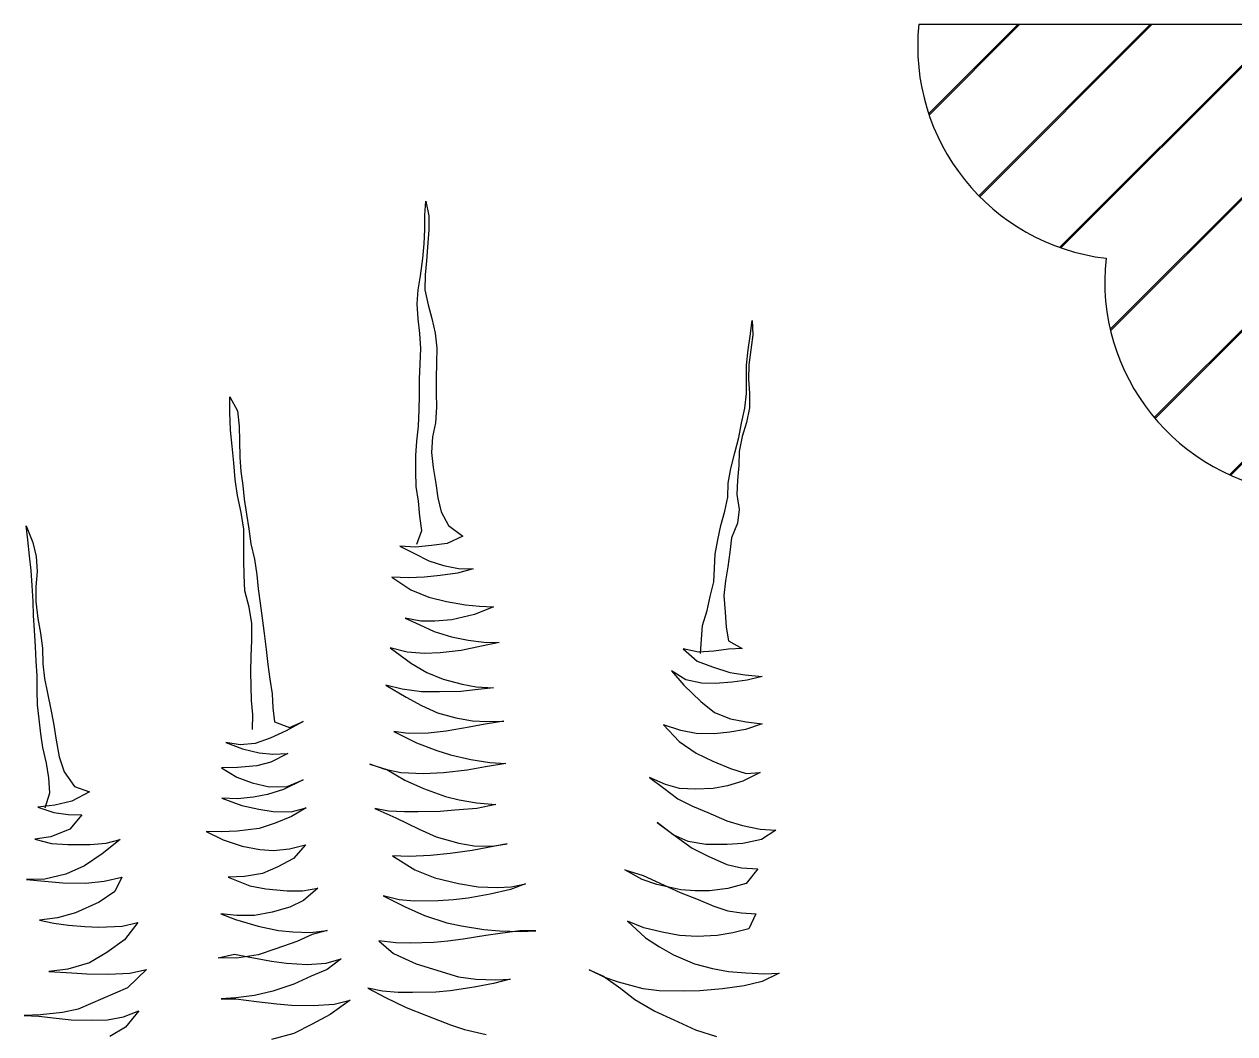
# Model space of a CAD drawing. Header units: inches. Extents: x 0.9 to 45.9, y 0.4 to 30.4.
# Drawn here: x 20.6415 to 20.9002, y 24.7994 to 25.0152 of the extents above; entities that cross this region are included whole.
import ezdxf

# ---------------------------------------------------------------- set-up
doc = ezdxf.new("R2010")
doc.units = ezdxf.units.IN
doc.header["$MEASUREMENT"] = 0
doc.linetypes.add('CONTINUA', pattern=[0])
doc.layers.add('MUROS', color=9, linetype='Continuous')
doc.layers.add('Vegetación', color=3, linetype='CONTINUA')

# ---------------------------------------------------------------- blocks, each defined once
blk = doc.blocks.new('Planta_000A')
at = {"layer": 'Vegetación', "linetype": 'Continuous'}
for p, q in [((399.2171229991501, 197.5952502983577), (399.2160444121483, 197.5899772053576)), ((399.2174825281502, 197.5902168913576), (399.2171229991501, 197.5952502983577)), ((399.2160444121483, 197.5899772053576), (399.2160444121483, 197.5848239553574)), ((399.2174825281502, 197.5849437983574), (399.2174825281502, 197.5902168913576)), ((399.2160444121483, 197.5848239553574), (399.2165237841502, 197.5785921183573)), ((399.2177222141502, 197.5797905483573), (399.2174825281502, 197.5849437983574)), ((399.2182015861502, 197.5743976133576), (399.2177222141502, 197.5797905483573)), ((399.2165237841502, 197.5785921183573), (399.2168833131501, 197.5735587113572)), ((399.2168833131501, 197.5735587113572), (399.2173626851502, 197.5685253053575)), ((399.2190404871501, 197.5681657763575), (399.2182015861502, 197.5743976133576)), ((399.2173626851502, 197.5685253053575), (399.2174825281502, 197.5630125263574)), ((399.2198793891487, 197.5630125263574), (399.2190404871501, 197.5681657763575)), ((399.2174825281502, 197.5630125263574), (399.2162840981483, 197.5576195903571)), ((399.2202389181487, 197.5579791193572), (399.2198793891487, 197.5630125263574)), ((399.2162840981483, 197.5576195903571), (399.2149658251485, 197.5525861833571)), ((399.2198793891487, 197.5524663403571), (399.2202389181487, 197.5579791193572)), ((399.0984784111489, 197.5518671253571), (399.098238725149, 197.546713875357)), ((399.099197469149, 197.546234503357), (399.0984784111489, 197.5518671253571)), ((399.2149658251485, 197.5525861833571), (399.2137673951487, 197.5473130903569)), ((399.2192801741487, 197.5471932473569), (399.2198793891487, 197.5524663403571)), ((399.098238725149, 197.546713875357), (399.098957783149, 197.5412010963568)), ((399.0999165271489, 197.5412010963568), (399.099197469149, 197.546234503357)), ((399.2137673951487, 197.5473130903569), (399.2131681801486, 197.5418003113568)), ((399.2189206441502, 197.5416804683568), (399.2192801741487, 197.5471932473569)), ((399.098957783149, 197.5412010963568), (399.0996768411489, 197.5358081603566)), ((399.1005157421489, 197.5356883173567), (399.0999165271489, 197.5412010963568)), ((399.2131681801486, 197.5418003113568), (399.2132880231487, 197.5365272193571)), ((399.2191603311487, 197.5360478463567), (399.2189206441502, 197.5416804683568)), ((399.0996768411489, 197.5358081603566), (399.099796684149, 197.530535068357)), ((399.1005157421489, 197.530654911357), (399.1005157421489, 197.5356883173567)), ((399.2132880231487, 197.5365272193571), (399.2134078661486, 197.530774754357)), ((399.2194000171486, 197.530535068357), (399.2191603311487, 197.5360478463567)), ((399.099796684149, 197.530535068357), (399.099437155149, 197.5253818183568)), ((399.1005157421489, 197.5253818183568), (399.1005157421489, 197.530654911357)), ((399.2134078661486, 197.530774754357), (399.2134078661486, 197.5255016613568)), ((399.2194000171486, 197.5246627603569), (399.2194000171486, 197.530535068357)), ((399.099437155149, 197.5253818183568), (399.099437155149, 197.5201087253566)), ((399.1011149571489, 197.5199888823566), (399.1005157421489, 197.5253818183568)), ((399.2134078661486, 197.5255016613568), (399.2132880231487, 197.5203484113567)), ((399.2195198601487, 197.5193896673566), (399.2194000171486, 197.5246627603569)), ((399.2884295951492, 197.5241833883569), (399.2856732061493, 197.5190301383568)), ((399.2884295951492, 197.5185507663568), (399.2884295951492, 197.5241833883569)), ((399.099437155149, 197.5201087253566), (399.1005157421489, 197.5148356323584)), ((399.1023133871488, 197.5145959463584), (399.1011149571489, 197.5199888823566)), ((399.2132880231487, 197.5203484113567), (399.2136475521486, 197.5147157893584)), ((399.2197595461487, 197.5135173593584), (399.2195198601487, 197.5193896673566)), ((399.2856732061493, 197.5190301383568), (399.2850739911494, 197.5135173593584)), ((399.2881899091492, 197.5119594003567), (399.2884295951492, 197.5185507663568)), ((399.1005157421489, 197.5148356323584), (399.1020737011488, 197.5096823823582)), ((399.1032721311487, 197.5093228533582), (399.1023133871488, 197.5145959463584)), ((399.2136475521486, 197.5147157893584), (399.2147261391485, 197.5095625393582)), ((399.2203587611486, 197.5080045803583), (399.2197595461487, 197.5135173593584)), ((399.2850739911494, 197.5135173593584), (399.2849541481493, 197.5081244233583)), ((399.1020737011488, 197.5096823823582), (399.1031522881486, 197.5042894473567)), ((399.1047102481491, 197.5038100743581), (399.1032721311487, 197.5093228533582)), ((399.2147261391485, 197.5095625393582), (399.2150856681485, 197.5039299173581)), ((399.2875906941492, 197.5062069353583), (399.2881899091492, 197.5119594003567)), ((399.2208381331487, 197.5028513303582), (399.2203587611486, 197.5080045803583)), ((399.2849541481493, 197.5081244233583), (399.2848343051494, 197.5021322723581)), ((399.2869914791493, 197.5000949413583), (399.2875906941492, 197.5062069353583)), ((399.1031522881486, 197.5042894473567), (399.1032721311487, 197.4991361973584)), ((399.106268207149, 197.4980576103584), (399.1047102481491, 197.5038100743581)), ((399.2150856681485, 197.5039299173581), (399.2144864531487, 197.4984171393584)), ((399.2208381331487, 197.4969790223581), (399.2208381331487, 197.5028513303582)), ((399.2848343051494, 197.5021322723581), (399.2844747761493, 197.4969790223581)), ((399.2865121071493, 197.4941027903582), (399.2869914791493, 197.5000949413583)), ((399.1032721311487, 197.4991361973584), (399.1037515031487, 197.4938631043583)), ((399.1072269511489, 197.4927845173583), (399.106268207149, 197.4980576103584)), ((399.2144864531487, 197.4984171393584), (399.2135277091487, 197.4926646743583)), ((399.2207182901486, 197.4914662433578), (399.2208381331487, 197.4969790223581)), ((399.2844747761493, 197.4969790223581), (399.2837557181495, 197.4919456163584)), ((399.1037515031487, 197.4938631043583), (399.1039911891487, 197.4885900113581)), ((399.107346794149, 197.4876312673582), (399.1072269511489, 197.4927845173583)), ((399.2135277091487, 197.4926646743583), (399.2128086511486, 197.4873915813582)), ((399.2197595461487, 197.4861931513583), (399.2207182901486, 197.4914662433578)), ((399.2837557181495, 197.4919456163584), (399.2831565031495, 197.4869122093581)), ((399.2856732061493, 197.488230482358), (399.2865121071493, 197.4941027903582)), ((399.1039911891487, 197.4885900113581), (399.1031522881486, 197.483197075358)), ((399.1084253811489, 197.482597860358), (399.107346794149, 197.4876312673582)), ((399.2128086511486, 197.4873915813582), (399.2116102201501, 197.482358174358)), ((399.2831565031495, 197.4869122093581), (399.2823176011492, 197.4815192733581)), ((399.2843549331494, 197.482118488358), (399.2856732061493, 197.488230482358)), ((399.1031522881486, 197.483197075358), (399.1037515031487, 197.4781636683578)), ((399.1098634971488, 197.4773247673579), (399.1084253811489, 197.482597860358)), ((399.2192801741487, 197.4806803723581), (399.2197595461487, 197.4861931513583)), ((399.1037515031487, 197.4781636683578), (399.106028521149, 197.4728905763581)), ((399.2116102201501, 197.482358174358), (399.2088538311502, 197.4773247673579)), ((399.2185611151501, 197.475527122358), (399.2192801741487, 197.4806803723581)), ((399.2823176011492, 197.4815192733581), (399.2814787001491, 197.4761263373579)), ((399.2833961891495, 197.4760064943579), (399.2843549331494, 197.482118488358)), ((399.1109420841488, 197.4721715173576), (399.1098634971488, 197.4773247673579)), ((399.2088538311502, 197.4773247673579), (399.2037005811501, 197.4734897913581)), ((399.220373136149, 197.4705091543578), (399.2185611151501, 197.475527122358)), ((399.2814787001491, 197.4761263373579), (399.2807596421492, 197.4706135583578)), ((399.2832763461495, 197.4700143433578), (399.2833961891495, 197.4760064943579)), ((399.3624925811484, 197.4772049243579), (399.3600957211486, 197.4712127733578)), ((399.3618933661485, 197.4721715173576), (399.3624925811484, 197.4772049243579)), ((399.106028521149, 197.4728905763581), (399.106627736149, 197.467617483358)), ((399.1119008291491, 197.466898425358), (399.1109420841488, 197.4721715173576)), ((399.2037005811501, 197.4734897913581), (399.2093332031501, 197.4707334013578)), ((399.2093332031501, 197.4707334013578), (399.2150856681485, 197.4700143433578)), ((399.2150856681485, 197.4700143433578), (399.2209579761486, 197.4694151283579)), ((399.2209579761486, 197.4694151283579), (399.2265905981487, 197.4697746573579)), ((399.2265905981487, 197.4697746573579), (399.2213175051487, 197.467138111358)), ((399.2807596421492, 197.4706135583578), (399.2794413691493, 197.4651007793577)), ((399.2832763461495, 197.4647412503577), (399.2832763461495, 197.4700143433578)), ((399.3600957211486, 197.4712127733578), (399.35889729015, 197.4660595233576)), ((399.3612941511485, 197.466299210358), (399.3618933661485, 197.4721715173576)), ((399.106627736149, 197.467617483358), (399.107346794149, 197.4623443903578)), ((399.1121405151492, 197.4618650183579), (399.1119008291491, 197.466898425358)), ((399.2213175051487, 197.467138111358), (399.2160444121483, 197.4645015643577)), ((399.2794413691493, 197.4651007793577), (399.2786024681494, 197.4593483143576)), ((399.35889729015, 197.4660595233576), (399.3585377611501, 197.4605467453579)), ((399.3606949361486, 197.4610261173579), (399.3612941511485, 197.466299210358)), ((399.107346794149, 197.4623443903578), (399.1081856951488, 197.4571911403577)), ((399.1123802011492, 197.4568316113577), (399.1121405151492, 197.4618650183579)), ((399.20525854015, 197.4617451753579), (399.1999854471499, 197.4616253323579)), ((399.1999854471499, 197.4616253323579), (399.20561806915, 197.459947530358)), ((399.2107713191502, 197.4628237623578), (399.20525854015, 197.4617451753579)), ((399.2160444121483, 197.4645015643577), (399.2107713191502, 197.4628237623578)), ((399.2831565031495, 197.4592284713576), (399.2832763461495, 197.4647412503577)), ((399.3585377611501, 197.4605467453579), (399.3590171341486, 197.4550339663578)), ((399.3603354071486, 197.4555133383578), (399.3606949361486, 197.4610261173579)), ((399.1081856951488, 197.4571911403577), (399.1087849101489, 197.4519180473576)), ((399.1136984741491, 197.4515585183576), (399.1123802011492, 197.4568316113577)), ((399.20561806915, 197.459947530358), (399.2119697491502, 197.4591086283576)), ((399.2119697491502, 197.4591086283576), (399.2176023711502, 197.4585094133576)), ((399.2176023711502, 197.4585094133576), (399.2234746791485, 197.4582697273575)), ((399.2294668301486, 197.4585094133576), (399.2226357781485, 197.4539553793579)), ((399.2234746791485, 197.4582697273575), (399.2294668301486, 197.4585094133576)), ((399.2786024681494, 197.4593483143576), (399.2781230961493, 197.4543149083578)), ((399.2829168171495, 197.4535958503579), (399.2831565031495, 197.4592284713576)), ((399.1087849101489, 197.4519180473576), (399.1083055381489, 197.4458060533575)), ((399.2226357781485, 197.4539553793579), (399.2160444121483, 197.4513188323576)), ((399.2781230961493, 197.4543149083578), (399.2774040381493, 197.4490418153577)), ((399.2813588571491, 197.4476036993578), (399.2829168171495, 197.4535958503579)), ((399.3590171341486, 197.4550339663578), (399.3590171341486, 197.4496410303577)), ((399.3599758781486, 197.4496410303577), (399.3603354071486, 197.4555133383578)), ((399.114777061149, 197.4464052683574), (399.1136984741491, 197.4515585183576)), ((399.1975885871499, 197.4479632283578), (399.1925551801498, 197.4477235423578)), ((399.1925551801498, 197.4477235423578), (399.1993862321499, 197.4449671523575)), ((399.2027418371502, 197.4484426003577), (399.1975885871499, 197.4479632283578)), ((399.2095728891501, 197.4496410303577), (399.2027418371502, 197.4484426003577)), ((399.2160444121483, 197.4513188323576), (399.2095728891501, 197.4496410303577)), ((399.2774040381493, 197.4490418153577), (399.2766849801494, 197.4436488793576)), ((399.2804001131492, 197.4417313913576), (399.2813588571491, 197.4476036993578)), ((399.3590171341486, 197.4496410303577), (399.3582980751502, 197.4435290363576)), ((399.3598560351486, 197.4446076233575), (399.3599758781486, 197.4496410303577)), ((399.1083055381489, 197.4458060533575), (399.1079460091489, 197.4404131173573)), ((399.1165747061489, 197.4410123333577), (399.114777061149, 197.4464052683574)), ((399.1993862321499, 197.4449671523575), (399.2076554011486, 197.4430496643576)), ((399.2076554011486, 197.4430496643576), (399.2138872381486, 197.4425702923576)), ((399.2189206441502, 197.4425702923576), (399.2246731091502, 197.4436488793576)), ((399.2246731091502, 197.4436488793576), (399.2192801741487, 197.4412520193576)), ((399.2766849801494, 197.4436488793576), (399.275965921149, 197.4380162573575)), ((399.3582980751502, 197.4435290363576), (399.3573393311501, 197.4381361003574)), ((399.3594965061486, 197.4392146873574), (399.3598560351486, 197.4446076233575)), ((399.1079460091489, 197.4404131173573), (399.107107108149, 197.4353797113576)), ((399.1169342351488, 197.4359789263576), (399.1165747061489, 197.4410123333577)), ((399.2141269241486, 197.4387353153574), (399.2077752441485, 197.4368178273575)), ((399.2138872381486, 197.4425702923576), (399.2189206441502, 197.4425702923576)), ((399.2192801741487, 197.4412520193576), (399.2141269241486, 197.4387353153574)), ((399.2804001131492, 197.4354995543576), (399.2804001131492, 197.4417313913576)), ((399.3591369771487, 197.4333423793573), (399.3594965061486, 197.4392146873574)), ((399.107107108149, 197.4353797113576), (399.1020737011488, 197.4326233213573)), ((399.1172937641488, 197.4308256763574), (399.1169342351488, 197.4359789263576)), ((399.1960306281501, 197.4349003393576), (399.19051784915, 197.4347804963576)), ((399.19051784915, 197.4347804963576), (399.19686952915, 197.4334622223573)), ((399.2017830931502, 197.4356193973576), (399.1960306281501, 197.4349003393576)), ((399.2077752441485, 197.4368178273575), (399.2017830931502, 197.4356193973576)), ((399.275965921149, 197.4380162573575), (399.2752468631491, 197.4322637923573)), ((399.2806397991492, 197.4298669323574), (399.2804001131492, 197.4354995543576)), ((399.3573393311501, 197.4381361003574), (399.3566202731483, 197.4327431643573)), ((399.1020737011488, 197.4326233213573), (399.107107108149, 197.4323836353573)), ((399.107107108149, 197.4323836353573), (399.1123802011492, 197.4316645773574)), ((399.1123802011492, 197.4316645773574), (399.1180128231492, 197.4313050483574)), ((399.1180128231492, 197.4313050483574), (399.1235256011489, 197.4325034783573)), ((399.1235256011489, 197.4325034783573), (399.1184921951491, 197.4279494433572)), ((399.19686952915, 197.4334622223573), (399.2042997961501, 197.4319042633574)), ((399.2042997961501, 197.4319042633574), (399.2119697491502, 197.4310653623574)), ((399.2119697491502, 197.4310653623574), (399.2176023711502, 197.4308256763574)), ((399.2176023711502, 197.4308256763574), (399.2239540511484, 197.4313050483574)), ((399.2300660451485, 197.4328630073573), (399.2223960921485, 197.4271105423572)), ((399.2239540511484, 197.4313050483574), (399.2300660451485, 197.4328630073573)), ((399.2752468631491, 197.4322637923573), (399.2746476481491, 197.4267510133572)), ((399.2807596421492, 197.4241144673574), (399.2806397991492, 197.4298669323574)), ((399.3566202731483, 197.4327431643573), (399.3563805871484, 197.4269906993572)), ((399.35889729015, 197.4279494433572), (399.3591369771487, 197.4333423793573)), ((399.1128595731492, 197.4259121123573), (399.106627736149, 197.4238747813574)), ((399.1184921951491, 197.4279494433572), (399.1128595731492, 197.4259121123573)), ((399.2223960921485, 197.4271105423572), (399.2167634701502, 197.4238747813574)), ((399.2746476481491, 197.4267510133572), (399.2739285901492, 197.4214779203571)), ((399.3563805871484, 197.4269906993572), (399.3557813721484, 197.4217176073575)), ((399.3585377611501, 197.4226763513574), (399.35889729015, 197.4279494433572)), ((399.1009951141489, 197.4230358803574), (399.0947632771488, 197.4224366653574)), ((399.0947632771488, 197.4224366653574), (399.1002760561489, 197.4211183913571)), ((399.1002760561489, 197.4211183913571), (399.1057888351492, 197.4203993333571)), ((399.106627736149, 197.4238747813574), (399.1009951141489, 197.4230358803574)), ((399.1169342351488, 197.4200398043572), (399.122566857149, 197.4212382343571)), ((399.122566857149, 197.4212382343571), (399.1278399501492, 197.4244739963573)), ((399.1278399501492, 197.4244739963573), (399.1232859151489, 197.4193207463572)), ((399.2108911621501, 197.4214779203571), (399.2039402671501, 197.4196802753571)), ((399.2167634701502, 197.4238747813574), (399.2108911621501, 197.4214779203571)), ((399.2739285901492, 197.4214779203571), (399.2730896891492, 197.4160849853574)), ((399.2806397991492, 197.4188413743572), (399.2807596421492, 197.4241144673574)), ((399.3557813721484, 197.4217176073575), (399.3547027851484, 197.4163246713574)), ((399.3585377611501, 197.4172834153573), (399.3585377611501, 197.4226763513574)), ((399.1057888351492, 197.4203993333571), (399.1119008291491, 197.4199199613572)), ((399.1119008291491, 197.4199199613572), (399.1169342351488, 197.4200398043572)), ((399.1232859151489, 197.4193207463572), (399.1171739211488, 197.4133285953571)), ((399.1987870171499, 197.4186016883572), (399.1925551801498, 197.4182421593573)), ((399.1925551801498, 197.4182421593573), (399.19806795915, 197.4176429443573)), ((399.19806795915, 197.4176429443573), (399.2044196391502, 197.4169238863573)), ((399.2039402671501, 197.4196802753571), (399.1987870171499, 197.4186016883572)), ((399.2044196391502, 197.4169238863573), (399.2122094351502, 197.4168040433573)), ((399.2122094351502, 197.4168040433573), (399.2186809581501, 197.4168040433573)), ((399.2186809581501, 197.4168040433573), (399.2257516971489, 197.4177627873573)), ((399.2317438471484, 197.4193207463572), (399.2243135801502, 197.414886554357)), ((399.2257516971489, 197.4177627873573), (399.2317438471484, 197.4193207463572)), ((399.2805199561492, 197.4136881243571), (399.2806397991492, 197.4188413743572)), ((399.35841791815, 197.4121301653572), (399.3585377611501, 197.4172834153573)), ((399.1171739211488, 197.4133285953571), (399.1121405151492, 197.4093737763573)), ((399.2243135801502, 197.414886554357), (399.2186809581501, 197.4118904793572)), ((399.2730896891492, 197.4160849853574), (399.2727301601491, 197.4110515783572)), ((399.2800405841492, 197.4086547173569), (399.2805199561492, 197.4136881243571)), ((399.3547027851484, 197.4163246713574), (399.3535043551485, 197.4104523633572)), ((399.3578187031501, 197.406857072357), (399.35841791815, 197.4121301653572)), ((399.1121405151492, 197.4093737763573), (399.106388050149, 197.406976915357)), ((399.2129284941486, 197.4092539333573), (399.20621728415, 197.407336444357)), ((399.2186809581501, 197.4118904793572), (399.2129284941486, 197.4092539333573)), ((399.2727301601491, 197.4110515783572), (399.2721309451492, 197.4058983283571)), ((399.2801604271492, 197.4031419393572), (399.2800405841492, 197.4086547173569)), ((399.3535043551485, 197.4104523633572), (399.35254561015, 197.405418956357)), ((399.1006355851488, 197.4058983283571), (399.0948831201488, 197.4051792703571)), ((399.0948831201488, 197.4051792703571), (399.100875271149, 197.4031419393572)), ((399.106388050149, 197.406976915357), (399.1006355851488, 197.4058983283571)), ((399.1243645031494, 197.4027824103571), (399.1307161831493, 197.4048197413571)), ((399.1307161831493, 197.4048197413571), (399.1249637181493, 197.398827590357)), ((399.1949520411501, 197.4060181713571), (399.1887202041502, 197.4061380143571)), ((399.1887202041502, 197.4061380143571), (399.1955512561501, 197.4050594273571)), ((399.2002251341485, 197.4062578573571), (399.1949520411501, 197.4060181713571)), ((399.1955512561501, 197.4050594273571), (399.2014235641502, 197.4039808403571)), ((399.20621728415, 197.407336444357), (399.2002251341485, 197.4062578573571)), ((399.2014235641502, 197.4039808403571), (399.2096927321502, 197.4025427243573)), ((399.2667380091491, 197.4038609973572), (399.2617046021489, 197.4060181713571)), ((399.2617046021489, 197.4060181713571), (399.267936439149, 197.4026625673571)), ((399.2721309451492, 197.4058983283571), (399.2667380091491, 197.4038609973572)), ((399.35254561015, 197.405418956357), (399.35158686615, 197.3993069623569)), ((399.3572194881501, 197.4015839793569), (399.3578187031501, 197.406857072357)), ((399.100875271149, 197.4031419393572), (399.106627736149, 197.4021831943568)), ((399.106627736149, 197.4021831943568), (399.1122603581491, 197.4015839793569)), ((399.1122603581491, 197.4015839793569), (399.1188517241492, 197.4017038223569)), ((399.1188517241492, 197.4017038223569), (399.1243645031494, 197.4027824103571)), ((399.1249637181493, 197.398827590357), (399.1188517241492, 197.3945132413568)), ((399.2096927321502, 197.4025427243573), (399.2162840981483, 197.4018236653569)), ((399.2162840981483, 197.4018236653569), (399.2235945221485, 197.4017038223569)), ((399.2287477721486, 197.4024228803568), (399.2204786041487, 197.3983482183571)), ((399.2235945221485, 197.4017038223569), (399.2287477721486, 197.4024228803568)), ((399.267936439149, 197.4026625673571), (399.2738087471492, 197.400026020357)), ((399.2738087471492, 197.400026020357), (399.2792016831493, 197.3981085323571)), ((399.35158686615, 197.3993069623569), (399.35050827915, 197.3931949683569)), ((399.3563805871484, 197.3965505733572), (399.3572194881501, 197.4015839793569)), ((399.1188517241492, 197.3945132413568), (399.1127397301491, 197.391637009357)), ((399.2131681801486, 197.3954719853568), (399.2081347731485, 197.3939140263569)), ((399.2204786041487, 197.3983482183571), (399.2131681801486, 197.3954719853568)), ((399.2727301601491, 197.3941537123569), (399.2673372241491, 197.3943933983568)), ((399.2673372241491, 197.3943933983568), (399.2735690611492, 197.391277480357)), ((399.2777635671493, 197.3946330843568), (399.2727301601491, 197.3941537123569)), ((399.2838755611495, 197.3960712003568), (399.2777635671493, 197.3946330843568)), ((399.2792016831493, 197.3981085323571), (399.2847144621493, 197.3975093173571)), ((399.2898677121497, 197.398468061357), (399.2838755611495, 197.3960712003568)), ((399.2847144621493, 197.3975093173571), (399.2898677121497, 197.398468061357)), ((399.3550623141485, 197.3909179513571), (399.3563805871484, 197.3965505733572)), ((399.1127397301491, 197.391637009357), (399.106388050149, 197.3890004623567)), ((399.1938734541502, 197.391157637357), (399.1880011461502, 197.390798108357)), ((399.1880011461502, 197.390798108357), (399.1954314131501, 197.3895996773567)), ((399.2008243491484, 197.392236224357), (399.1938734541502, 197.391157637357)), ((399.2081347731485, 197.3939140263569), (399.2008243491484, 197.392236224357)), ((399.2374963121486, 197.3905584223571), (399.2313843181485, 197.3886409333567)), ((399.2319835341488, 197.3886409333567), (399.2374963121486, 197.3905584223571)), ((399.2735690611492, 197.391277480357), (399.2786024681494, 197.3899592073571)), ((399.35050827915, 197.3931949683569), (399.3487106341484, 197.3878020323568)), ((399.3542234131485, 197.3855250153569), (399.3550623141485, 197.3909179513571)), ((399.1006355851488, 197.3870829743568), (399.0956021781486, 197.3874425033568)), ((399.0956021781486, 197.3874425033568), (399.1018340151488, 197.384326585357)), ((399.106388050149, 197.3890004623567), (399.1006355851488, 197.3870829743568)), ((399.129997124149, 197.3831281543565), (399.1357495891491, 197.3856448583569)), ((399.1357495891491, 197.3856448583569), (399.1305963401494, 197.3818098813567)), ((399.1954314131501, 197.3895996773567), (399.2021426221502, 197.3884012473567)), ((399.2021426221502, 197.3884012473567), (399.2107713191502, 197.3873226603568)), ((399.2107713191502, 197.3873226603568), (399.2179619001502, 197.3869631313568)), ((399.2179619001502, 197.3869631313568), (399.2262310691487, 197.3873226603568)), ((399.2313843181485, 197.3886409333567), (399.2247929521502, 197.3846861143569)), ((399.2262310691487, 197.3873226603568), (399.2319835341488, 197.3886409333567)), ((399.2786024681494, 197.3899592073571), (399.2856732061493, 197.3893599913567)), ((399.2859128921493, 197.3857647013569), (399.2802802701491, 197.383727370357)), ((399.2856732061493, 197.3893599913567), (399.2914256711495, 197.3892401483567)), ((399.2914256711495, 197.3892401483567), (399.2859128921493, 197.3857647013569)), ((399.3487106341484, 197.3878020323568), (399.3448756571499, 197.3824090963566)), ((399.1018340151488, 197.384326585357), (399.1074666371489, 197.3826487823566)), ((399.1074666371489, 197.3826487823566), (399.1126198871492, 197.3816900383567)), ((399.1126198871492, 197.3816900383567), (399.1190914101492, 197.3814503523567)), ((399.1190914101492, 197.3814503523567), (399.1248438751493, 197.3816900383567)), ((399.1248438751493, 197.3816900383567), (399.129997124149, 197.3831281543565)), ((399.1305963401494, 197.3818098813567), (399.1254430901491, 197.3779749053569)), ((399.2179619001502, 197.3816900383567), (399.2100522611502, 197.3788138063568)), ((399.2247929521502, 197.3846861143569), (399.2179619001502, 197.3816900383567)), ((399.2675769101492, 197.3824090963566), (399.2617046021489, 197.3848059573569)), ((399.2617046021489, 197.3848059573569), (399.268895183149, 197.3813305093567)), ((399.2741682761491, 197.3822892533567), (399.2675769101492, 197.3824090963566)), ((399.268895183149, 197.3813305093567), (399.2747674911491, 197.3795328643568)), ((399.2802802701491, 197.383727370357), (399.2741682761491, 197.3822892533567)), ((399.3448756571499, 197.3824090963566), (399.3394827211498, 197.3804916083567)), ((399.3538638841485, 197.3801320793568), (399.3542234131485, 197.3855250153569)), ((399.1254430901491, 197.3779749053569), (399.1201699971491, 197.3752185153566)), ((399.20501885415, 197.3776153763569), (399.19866717415, 197.3764169453565)), ((399.2100522611502, 197.3788138063568), (399.20501885415, 197.3776153763569)), ((399.2747674911491, 197.3795328643568), (399.2798008981493, 197.3785741203569)), ((399.2798008981493, 197.3785741203569), (399.2856732061493, 197.3779749053569)), ((399.2913058281495, 197.3782145913569), (399.2841152471494, 197.3754582013566)), ((399.2856732061493, 197.3779749053569), (399.2913058281495, 197.3782145913569)), ((399.3394827211498, 197.3804916083567), (399.3458344011499, 197.3770161603565)), ((399.3458344011499, 197.3770161603565), (399.35206623815, 197.3755780443566)), ((399.3556113451498, 197.3746516613568), (399.3538638841485, 197.3801320793568)), ((399.114537375149, 197.3729414983568), (399.107706323149, 197.3699454223565)), ((399.1201699971491, 197.3752185153566), (399.114537375149, 197.3729414983568)), ((399.19866717415, 197.3764169453565), (399.1917162791498, 197.3758177303566)), ((399.1917162791498, 197.3758177303566), (399.1985473311499, 197.3743796143567)), ((399.1985473311499, 197.3743796143567), (399.2065768141487, 197.3737803993567)), ((399.2065768141487, 197.3737803993567), (399.2119697491502, 197.3733010273567)), ((399.2119697491502, 197.3733010273567), (399.2198793891487, 197.3731811843567)), ((399.2198793891487, 197.3731811843567), (399.2249127951502, 197.3731811843567)), ((399.2249127951502, 197.3731811843567), (399.2306652601484, 197.3734208703567)), ((399.2356986671487, 197.3743796143567), (399.2280287141486, 197.3710240103569)), ((399.2306652601484, 197.3734208703567), (399.2356986671487, 197.3743796143567)), ((399.2661387941491, 197.3731811843567), (399.260626015149, 197.3746193003566)), ((399.260626015149, 197.3746193003566), (399.2660189511491, 197.3715033823568)), ((399.2726103171492, 197.3733010273567), (399.2661387941491, 197.3731811843567)), ((399.2778834101494, 197.3741399283567), (399.2726103171492, 197.3733010273567)), ((399.2841152471494, 197.3754582013566), (399.2778834101494, 197.3741399283567)), ((399.3524257671499, 197.3729414983568), (399.3472725181484, 197.3722224403568)), ((399.35206623815, 197.3755780443566), (399.3582980751502, 197.3748589863566)), ((399.3582980751502, 197.3748589863566), (399.3524257671499, 197.3729414983568)), ((399.1019538581488, 197.3682676203566), (399.0956021781486, 197.3669493473567)), ((399.107706323149, 197.3699454223565), (399.1019538581488, 197.3682676203566)), ((399.1272407351491, 197.3647921733568), (399.1329932001493, 197.3693462073565)), ((399.1329932001493, 197.3693462073565), (399.1278399501492, 197.3653913883567)), ((399.2280287141486, 197.3710240103569), (399.2195198601487, 197.3669493473567)), ((399.2660189511491, 197.3715033823568), (399.2718912591493, 197.3691065213565)), ((399.2718912591493, 197.3691065213565), (399.2777635671493, 197.3671890333566)), ((399.3472725181484, 197.3722224403568), (399.3422391111502, 197.3721025973567)), ((399.3422391111502, 197.3721025973567), (399.3466733031485, 197.3669493473567)), ((399.0956021781486, 197.3669493473567), (399.0898497131486, 197.3664699753566)), ((399.0898497131486, 197.3664699753566), (399.0951228061488, 197.3631143703564)), ((399.1278399501492, 197.3653913883567), (399.1202898401492, 197.3599984523566)), ((399.121727956149, 197.3623953123565), (399.1272407351491, 197.3647921733568)), ((399.2134078661486, 197.3640731143564), (399.2051386971499, 197.3617960973565)), ((399.2195198601487, 197.3669493473567), (399.2134078661486, 197.3640731143564)), ((399.2777635671493, 197.3671890333566), (399.2857930491494, 197.3661104463566)), ((399.2857930491494, 197.3661104463566), (399.2915455141494, 197.3658707603567)), ((399.2970582931496, 197.3659906033567), (399.2908264561496, 197.3629945273564)), ((399.2915455141494, 197.3658707603567), (399.2970582931496, 197.3659906033567)), ((399.3466733031485, 197.3669493473567), (399.3535043551485, 197.3640731143564)), ((399.3535043551485, 197.3640731143564), (399.3593766631486, 197.3632342133564)), ((399.0951228061488, 197.3631143703564), (399.1018340151488, 197.3616762543565)), ((399.1018340151488, 197.3616762543565), (399.1075864801488, 197.3613167253565)), ((399.1075864801488, 197.3613167253565), (399.1152564331489, 197.3613167253565)), ((399.1202898401492, 197.3599984523566), (399.114417532149, 197.3571222193563)), ((399.1152564331489, 197.3613167253565), (399.121727956149, 197.3623953123565)), ((399.1929147091497, 197.3607175103565), (399.1875217741502, 197.3615564113565)), ((399.1875217741502, 197.3615564113565), (399.1945925121502, 197.3602381383566)), ((399.1995060751498, 197.3608373533565), (399.1929147091497, 197.3607175103565)), ((399.1945925121502, 197.3602381383566), (399.2003449771485, 197.3591595513567)), ((399.2051386971499, 197.3617960973565), (399.1995060751498, 197.3608373533565)), ((399.2667380091491, 197.3597587663565), (399.260865701149, 197.3611968823565)), ((399.260865701149, 197.3611968823565), (399.2652998931492, 197.3561634753564)), ((399.2724904741491, 197.3591595513567), (399.2667380091491, 197.3597587663565)), ((399.2775238811494, 197.3595190803566), (399.2724904741491, 197.3591595513567)), ((399.2839954041494, 197.3607175103565), (399.2775238811494, 197.3595190803566)), ((399.2908264561496, 197.3629945273564), (399.2839954041494, 197.3607175103565)), ((399.3333707271497, 197.3617960973565), (399.32833732115, 197.3631143703564)), ((399.32833732115, 197.3631143703564), (399.3348088441502, 197.3579611203581)), ((399.3392430351498, 197.3613167253565), (399.3333707271497, 197.3617960973565)), ((399.3473923611484, 197.3613167253565), (399.3392430351498, 197.3613167253565)), ((399.3532646691485, 197.3616762543565), (399.3473923611484, 197.3613167253565)), ((399.3593766631486, 197.3632342133564), (399.3532646691485, 197.3616762543565)), ((399.114417532149, 197.3571222193563), (399.107706323149, 197.3540063013565)), ((399.2003449771485, 197.3591595513567), (399.2082546161484, 197.3580809643567)), ((399.2082546161484, 197.3580809643567), (399.2154451971485, 197.3573619053563)), ((399.2154451971485, 197.3573619053563), (399.2232349931485, 197.3570023763563)), ((399.2292271441487, 197.3572420623563), (399.2211976621486, 197.3520888133566)), ((399.2232349931485, 197.3570023763563), (399.2292271441487, 197.3572420623563)), ((399.2652998931492, 197.3561634753564), (399.2709325151493, 197.3531674003566)), ((399.3348088441502, 197.3579611203581), (399.3412803671483, 197.3535269293565)), ((399.1023133871488, 197.3528078713566), (399.0964410791487, 197.3524483423566)), ((399.0964410791487, 197.3524483423566), (399.1006355851488, 197.3471752493565)), ((399.107706323149, 197.3540063013565), (399.1023133871488, 197.3528078713566)), ((399.1447378161495, 197.3520888133566), (399.1381464501494, 197.3500514813563)), ((399.1385059791494, 197.3486133653564), (399.1447378161495, 197.3520888133566)), ((399.2211976621486, 197.3520888133566), (399.2138872381486, 197.3492125803563)), ((399.2709325151493, 197.3531674003566), (399.2765651371493, 197.3507705393581)), ((399.2765651371493, 197.3507705393581), (399.2830366601495, 197.3496919523563)), ((399.3412803671483, 197.3535269293565), (399.3481114191484, 197.3505308533581)), ((399.3481114191484, 197.3505308533581), (399.3556615291484, 197.3487332083563)), ((399.1006355851488, 197.3471752493565), (399.107346794149, 197.3452577603579)), ((399.1243645031494, 197.344778388358), (399.1331130431492, 197.3468157203565)), ((399.1304764971493, 197.3465760343565), (399.1246041891493, 197.343819644358)), ((399.1381464501494, 197.3500514813563), (399.1304764971493, 197.3465760343565)), ((399.1331130431492, 197.3468157203565), (399.1385059791494, 197.3486133653564)), ((399.1860836571498, 197.3458569763565), (399.1809304081501, 197.3470554063565)), ((399.1809304081501, 197.3470554063565), (399.1863233431498, 197.3448982313579)), ((399.19806795915, 197.3459768193565), (399.1911170641499, 197.3456172903564)), ((399.20525854015, 197.3471752493565), (399.19806795915, 197.3459768193565)), ((399.2138872381486, 197.3492125803563), (399.20525854015, 197.3471752493565)), ((399.2811191711492, 197.3463363483565), (399.275366706149, 197.345137917358)), ((399.2890288111496, 197.3494522663563), (399.2811191711492, 197.3463363483565)), ((399.2830366601495, 197.3496919523563), (399.2890288111496, 197.3494522663563)), ((399.3340897861501, 197.3480141503564), (399.3277381061502, 197.3494522663563)), ((399.3277381061502, 197.3494522663563), (399.3302548091498, 197.344179173358)), ((399.3408009951484, 197.3472950923564), (399.3340897861501, 197.3480141503564)), ((399.3491900061501, 197.3474149353564), (399.3408009951484, 197.3472950923564)), ((399.3557813721484, 197.3480141503564), (399.3491900061501, 197.3474149353564)), ((399.3556615291484, 197.3487332083563), (399.3623727381485, 197.3486133653564)), ((399.3623727381485, 197.3486133653564), (399.3557813721484, 197.3480141503564)), ((399.107346794149, 197.3452577603579), (399.113938160149, 197.344418859358)), ((399.113938160149, 197.344418859358), (399.1192112531491, 197.344418859358)), ((399.1246041891493, 197.343819644358), (399.1181326661492, 197.3413029413563)), ((399.1192112531491, 197.344418859358), (399.1243645031494, 197.344778388358)), ((399.1911170641499, 197.3456172903564), (399.1860836571498, 197.3458569763565)), ((399.1863233431498, 197.3448982313579), (399.1937536111502, 197.3432204293581)), ((399.1937536111502, 197.3432204293581), (399.2017830931502, 197.3417823133563)), ((399.2017830931502, 197.3417823133563), (399.2070561861485, 197.3411830983564)), ((399.2327025921488, 197.3426212143581), (399.2246731091502, 197.3386663943579)), ((399.2268302841487, 197.3411830983564), (399.2327025921488, 197.3426212143581)), ((399.2619442881489, 197.344418859358), (399.2564315091488, 197.3453776043566)), ((399.2564315091488, 197.3453776043566), (399.261584759149, 197.3409434123564)), ((399.2675769101492, 197.344418859358), (399.2619442881489, 197.344418859358)), ((399.275366706149, 197.345137917358), (399.2675769101492, 197.344418859358)), ((399.3302548091498, 197.344179173358), (399.33600727415, 197.3403441973564)), ((399.107346794149, 197.337228278358), (399.1023133871488, 197.336509220358)), ((399.1123802011492, 197.3389060803578), (399.107346794149, 197.337228278358)), ((399.1181326661492, 197.3413029413563), (399.1123802011492, 197.3389060803578)), ((399.2070561861485, 197.3411830983564), (399.21268880715, 197.3408235693564)), ((399.21268880715, 197.3408235693564), (399.2214373481486, 197.3407037263564)), ((399.2246731091502, 197.3386663943579), (399.2176023711502, 197.335550476358)), ((399.2214373481486, 197.3407037263564), (399.2268302841487, 197.3411830983564)), ((399.261584759149, 197.3409434123564), (399.2666181661492, 197.3385465513579)), ((399.2666181661492, 197.3385465513579), (399.2730896891492, 197.336748906358)), ((399.33600727415, 197.3403441973564), (399.3445161281498, 197.336509220358)), ((399.1023133871488, 197.336509220358), (399.0971601371486, 197.336149691358)), ((399.0971601371486, 197.336149691358), (399.0996768411489, 197.3306369123579)), ((399.1437790721495, 197.3333933023564), (399.1373075491495, 197.3274011513581)), ((399.1379067641494, 197.3309964413579), (399.1437790721495, 197.3333933023564)), ((399.2094530461502, 197.3327940873564), (399.20417995315, 197.3317154993578)), ((399.2176023711502, 197.335550476358), (399.2094530461502, 197.3327940873564)), ((399.2730896891492, 197.336748906358), (399.2794413691493, 197.335550476358)), ((399.2863922641493, 197.3339925173563), (399.2781230961493, 197.3315956563578)), ((399.2794413691493, 197.335550476358), (399.2859128921493, 197.3354306333581)), ((399.2859128921493, 197.3354306333581), (399.2916653571493, 197.336149691358)), ((399.2916653571493, 197.336149691358), (399.2863922641493, 197.3339925173563)), ((399.32761826315, 197.3315956563578), (399.3218657981499, 197.3329139303564)), ((399.3218657981499, 197.3329139303564), (399.3267793611496, 197.3266820933563)), ((399.3445161281498, 197.336509220358), (399.35110749415, 197.3345917323581)), ((399.35110749415, 197.3345917323581), (399.3576988601502, 197.3337528313563)), ((399.3576988601502, 197.3337528313563), (399.3524257671499, 197.3326742443564)), ((399.0996768411489, 197.3306369123579), (399.1055491491491, 197.329198796358)), ((399.1055491491491, 197.329198796358), (399.1111817711492, 197.328240052358)), ((399.1248438751493, 197.328240052358), (399.1311955551493, 197.329438482358)), ((399.1311955551493, 197.329438482358), (399.1379067641494, 197.3309964413579)), ((399.18272805315, 197.3296781683579), (399.1770954311498, 197.3299178543579)), ((399.1770954311498, 197.3299178543579), (399.1829677391498, 197.3299178543579)), ((399.19039800615, 197.3299178543579), (399.18272805315, 197.3296781683579)), ((399.1829677391498, 197.3299178543579), (399.19015832015, 197.328959110358)), ((399.19015832015, 197.328959110358), (399.1953115701501, 197.328240052358)), ((399.1960306281501, 197.3303972263579), (399.19039800615, 197.3299178543579)), ((399.20417995315, 197.3317154993578), (399.1960306281501, 197.3303972263579)), ((399.2590680561491, 197.329318639358), (399.253075905149, 197.3300376973579)), ((399.253075905149, 197.3300376973579), (399.2584688411491, 197.328599581358)), ((399.2584688411491, 197.328599581358), (399.2641014631492, 197.3260828773576)), ((399.2655395791492, 197.3295583253579), (399.2590680561491, 197.329318639358)), ((399.2706928291493, 197.3300376973579), (399.2655395791492, 197.3295583253579)), ((399.2781230961493, 197.3315956563578), (399.2706928291493, 197.3300376973579)), ((399.3361271171499, 197.3312361273579), (399.32761826315, 197.3315956563578)), ((399.3411605241483, 197.3314758133578), (399.3361271171499, 197.3312361273579)), ((399.3471526751485, 197.3319551853578), (399.3411605241483, 197.3314758133578)), ((399.3524257671499, 197.3326742443564), (399.3471526751485, 197.3319551853578)), ((399.1111817711492, 197.328240052358), (399.1184921951491, 197.327880523358)), ((399.1184921951491, 197.327880523358), (399.1248438751493, 197.328240052358)), ((399.1321542991493, 197.3240455463578), (399.1271208921492, 197.3211693143579)), ((399.1373075491495, 197.3274011513581), (399.1321542991493, 197.3240455463578)), ((399.1953115701501, 197.328240052358), (399.2035807381501, 197.3269217793581)), ((399.2035807381501, 197.3269217793581), (399.2090935171502, 197.3262027203577)), ((399.2090935171502, 197.3262027203577), (399.2142467671485, 197.3257233483577)), ((399.2142467671485, 197.3257233483577), (399.2228754641485, 197.3254836623576)), ((399.2228754641485, 197.3254836623576), (399.2280287141486, 197.3256035053577)), ((399.2280287141486, 197.3256035053577), (399.2342605511487, 197.3263225643563)), ((399.2342605511487, 197.3263225643563), (399.2288676151486, 197.3216486863579)), ((399.2641014631492, 197.3260828773576), (399.2716515731493, 197.3233264883578)), ((399.3267793611496, 197.3266820933563), (399.3331310411497, 197.3220082153579)), ((399.1271208921492, 197.3211693143579), (399.1194509391491, 197.3179335523577)), ((399.2288676151486, 197.3216486863579), (399.2207182901486, 197.3179335523577)), ((399.253435434149, 197.3181732383577), (399.2479226551488, 197.3197311973576)), ((399.2479226551488, 197.3197311973576), (399.253075905149, 197.3158962213578)), ((399.2716515731493, 197.3233264883578), (399.2781230961493, 197.3211693143579)), ((399.2817183861491, 197.320450256358), (399.2733293751492, 197.3188922963577)), ((399.2781230961493, 197.3211693143579), (399.2860327351493, 197.319970884358)), ((399.2867517931493, 197.321409000358), (399.2817183861491, 197.320450256358)), ((399.2860327351493, 197.319970884358), (399.2926241011494, 197.320090727358)), ((399.2926241011494, 197.320090727358), (399.2867517931493, 197.321409000358)), ((399.3331310411497, 197.3220082153579), (399.3394827211498, 197.3182930813577)), ((399.107107108149, 197.3151771633578), (399.1007554281489, 197.3146977913579)), ((399.1128595731492, 197.3162557503578), (399.107107108149, 197.3151771633578)), ((399.1194509391491, 197.3179335523577), (399.1128595731492, 197.3162557503578)), ((399.1520482401496, 197.3129001453576), (399.1578007051496, 197.3157763783578)), ((399.1578007051496, 197.3157763783578), (399.1525276121495, 197.3133795173574)), ((399.2207182901486, 197.3179335523577), (399.20525854015, 197.3131398313576)), ((399.253075905149, 197.3158962213578), (399.2588283701492, 197.3133795173574)), ((399.260266486149, 197.3176938663577), (399.253435434149, 197.3181732383577)), ((399.2678165961491, 197.3181732383577), (399.260266486149, 197.3176938663577)), ((399.2733293751492, 197.3188922963577), (399.2678165961491, 197.3181732383577)), ((399.3247420301498, 197.3144581053579), (399.3187498791497, 197.3158962213578)), ((399.3187498791497, 197.3158962213578), (399.3257007741497, 197.3091850123578)), ((399.3394827211498, 197.3182930813577), (399.3473923611484, 197.3160160643578)), ((399.3542234131485, 197.3151771633578), (399.3458344011499, 197.3145779483579)), ((399.3473923611484, 197.3160160643578), (399.3542234131485, 197.3151771633578)), ((399.0939243761488, 197.3142184193579), (399.0886512831486, 197.3144581053579)), ((399.0886512831486, 197.3144581053579), (399.0947632771488, 197.3114620293577)), ((399.1007554281489, 197.3146977913579), (399.0939243761488, 197.3142184193579)), ((399.0947632771488, 197.3114620293577), (399.1013546431489, 197.3099040703577)), ((399.1381464501494, 197.3088254833578), (399.1470148331493, 197.3112223433577)), ((399.1525276121495, 197.3133795173574), (399.1461759321493, 197.3089453263578)), ((399.1470148331493, 197.3112223433577), (399.1520482401496, 197.3129001453576)), ((399.1917162791498, 197.3120612443576), (399.1864431861498, 197.3123009303576)), ((399.1864431861498, 197.3123009303576), (399.1925551801498, 197.3107429713577)), ((399.1989068601499, 197.3123009303576), (399.1917162791498, 197.3120612443576)), ((399.1925551801498, 197.3107429713577), (399.1996259181499, 197.3094246983578)), ((399.20525854015, 197.3131398313576), (399.1989068601499, 197.3123009303576)), ((399.2588283701492, 197.3133795173574), (399.2651800501491, 197.3105032853577)), ((399.3325318261496, 197.3140985763579), (399.3247420301498, 197.3144581053579)), ((399.3404414661484, 197.3142184193579), (399.3325318261496, 197.3140985763579)), ((399.3458344011499, 197.3145779483579), (399.3404414661484, 197.3142184193579)), ((399.1013546431489, 197.3099040703577), (399.1092642821488, 197.3088254833578)), ((399.1092642821488, 197.3088254833578), (399.1175334511493, 197.3081064253578)), ((399.1175334511493, 197.3081064253578), (399.1231660721489, 197.3079865823578)), ((399.1231660721489, 197.3079865823578), (399.1322741421493, 197.3081064253578)), ((399.1322741421493, 197.3081064253578), (399.1381464501494, 197.3088254833578)), ((399.1461759321493, 197.3089453263578), (399.1411425251492, 197.3049905063576)), ((399.1996259181499, 197.3094246983578), (399.2082546161484, 197.3081064253578)), ((399.2082546161484, 197.3081064253578), (399.2135277091487, 197.3076270533579)), ((399.2135277091487, 197.3076270533579), (399.2220365631485, 197.3075072103579)), ((399.2220365631485, 197.3075072103579), (399.2271898131486, 197.3075072103579)), ((399.2271898131486, 197.3075072103579), (399.2329422781488, 197.3079865823578)), ((399.2382153711489, 197.3090651693578), (399.2318636911489, 197.3057095643575)), ((399.2329422781488, 197.3079865823578), (399.2382153711489, 197.3090651693578)), ((399.2651800501491, 197.3105032853577), (399.2728500031492, 197.3079865823578)), ((399.2728500031492, 197.3079865823578), (399.2794413691493, 197.3064286223575)), ((399.2794413691493, 197.3064286223575), (399.2862724211493, 197.3055897213575)), ((399.3257007741497, 197.3091850123578), (399.34355738415, 197.3013952163578)), ((399.1411425251492, 197.3049905063576), (399.1338321011492, 197.3006761573574)), ((399.2243135801502, 197.3019944313577), (399.2168833131501, 197.2991181983575)), ((399.2318636911489, 197.3057095643575), (399.2243135801502, 197.3019944313577)), ((399.2504393581486, 197.3031928613577), (399.244686894149, 197.3047508203576)), ((399.244686894149, 197.3047508203576), (399.2519973181491, 197.2994777273575)), ((399.2581093121491, 197.3027134893577), (399.2504393581486, 197.3031928613577)), ((399.2660189511491, 197.3028333323576), (399.2581093121491, 197.3027134893577)), ((399.2712920441493, 197.3033127043577), (399.2660189511491, 197.3028333323576)), ((399.2787223111493, 197.3041516053576), (399.2712920441493, 197.3033127043577)), ((399.2862724211493, 197.3052301923576), (399.2787223111493, 197.3041516053576)), ((399.2862724211493, 197.3055897213575), (399.2915455141494, 197.3052301923576)), ((399.2915455141494, 197.3052301923576), (399.2862724211493, 197.3052301923576)), ((399.1270010491492, 197.2975602393576), (399.1190914101492, 197.2939649483573)), ((399.1338321011492, 197.3006761573574), (399.1270010491492, 197.2975602393576)), ((399.2168833131501, 197.2991181983575), (399.2081347731485, 197.2957625943577)), ((399.2519973181491, 197.2994777273575), (399.2584688411491, 197.2960022803576)), ((399.3271388901496, 197.2986388263575), (399.32150626915, 197.3007960013578)), ((399.32150626915, 197.3007960013578), (399.3264198321497, 197.2949236933577)), ((399.3328913551497, 197.2975602393576), (399.3271388901496, 197.2986388263575)), ((399.3387636631498, 197.2974403963576), (399.3328913551497, 197.2975602393576)), ((399.3460740871499, 197.2975602393576), (399.3387636631498, 197.2974403963576)), ((399.34355738415, 197.3013952163578), (399.3493098491502, 197.3001967853574)), ((399.3526654541486, 197.2982792973574), (399.3460740871499, 197.2975602393576)), ((399.3493098491502, 197.3001967853574), (399.3573393311501, 197.2993578843574)), ((399.3579385461501, 197.2988785123575), (399.3526654541486, 197.2982792973574)), ((399.3573393311501, 197.2993578843574), (399.3632116391484, 197.2991181983575)), ((399.3632116391484, 197.2991181983575), (399.3579385461501, 197.2988785123575)), ((399.1190914101492, 197.2939649483573), (399.1114214571492, 197.2914482453575)), ((399.2031013661501, 197.2940847913573), (399.1951917271501, 197.2921673033574)), ((399.2081347731485, 197.2957625943577), (399.2031013661501, 197.2940847913573)), ((399.2584688411491, 197.2960022803576), (399.2651800501491, 197.2925268323574)), ((399.3264198321497, 197.2949236933577), (399.3320524541498, 197.2914482453575)), ((399.2651800501491, 197.2925268323574), (399.2733293751492, 197.2903696583575))]:
    blk.add_line(p, q, dxfattribs=at)

msp = doc.modelspace()

# ---------------------------------------------------------------- hatches: boundary and pattern name
h = msp.add_hatch()
h.set_pattern_fill('JIS_LC_20', color=250, scale=0.001, style=0)
h.set_pattern_definition([(45, (-1802.292163611924, -905.2247489512866), (-0.014142135623731, 0.014142135623731), []), (45, (-1802.291763611925, -905.2247489512866), (-0.014142135623731, 0.014142135623731), [])])
edge = h.paths.add_edge_path()
edge.add_arc((21.94854481366137, 25.00944747981099), 0.0445040549456203, 275.3363307842841, 321.3401917452928)
edge.add_line((21.98329664206135, 24.98164601709014), (20.98329664206044, 24.98164601708969))
edge.add_arc((20.98839591365736, 25.02672543436766), 0.0453669090078614, 194.8004457085914, 263.5462769417048, ccw=False)
edge.add_line((20.9445342151112, 25.01513630870703), (20.83268377754057, 25.01513630870703))
edge.add_arc((20.87810099448147, 25.01047008225974), 0.0456562948993193, 174.1339364522352, 263.1856800559618)
edge.add_arc((20.91778304913832, 24.96021572598464), 0.0453669090079531, 173.773339567474, 263.5462769405634)
edge.add_line((20.91268377754049, 24.91513630870666), (21.91268377754049, 24.91513630870666))
edge.add_arc((21.90895568876731, 24.95911877972615), 0.044140190335652, 274.8449842955241, 367.8353991959683)

# ---------------------------------------------------------------- linework, layer by layer
at = {"color": 250}
msp.add_line((20.83268377754057, 25.01513630870703, -0.1040027246248251), (20.9445342151112, 25.01513630870703, -0.1040027246248251), dxfattribs=at)
for centre, radius, start, end in [((20.87810099448147, 25.01047008225974, -0.1040027246248251), 0.0456562948993251, 174.1339364520928, 263.1856800559371), ((20.91778304913741, 24.96021572598498, -0.1040027246248251), 0.0453669090079223, 173.7733395679042, 263.5462769414543)]:
    msp.add_arc(centre, radius, start, end, dxfattribs=at)

# ---------------------------------------------------------------- block references
at = {"layer": 'MUROS', "xscale": -0.5875430871572008, "yscale": 0.5875430871570873, "zscale": 0.5875430871570595}
msp.add_blockref('Planta_000A', (255.2846127427795, -91.11841828454875, -0.1040027246248256), dxfattribs=at)

doc.saveas('drawing.dxf')
